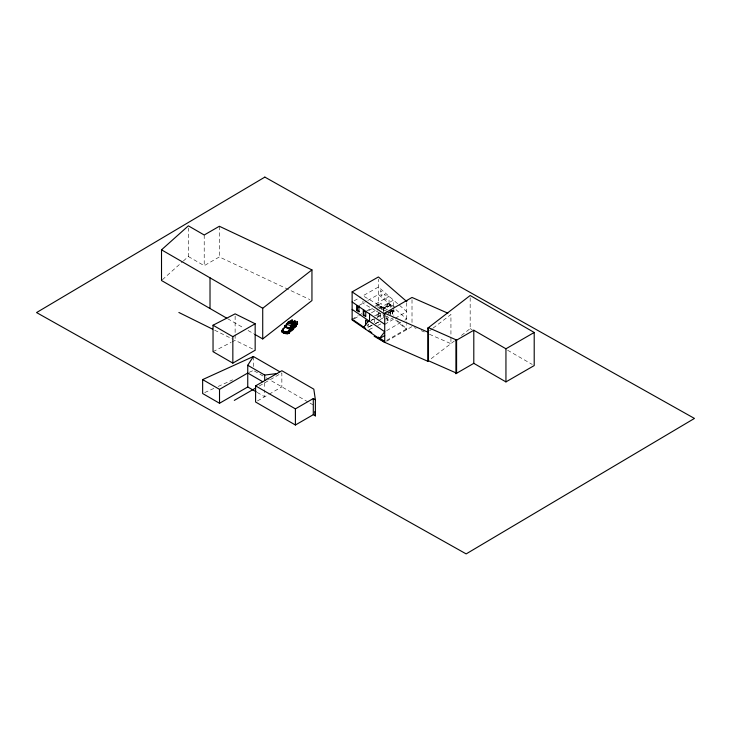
<?xml version="1.0" encoding="UTF-8"?>
<svg xmlns="http://www.w3.org/2000/svg" width="731" height="731" viewBox="0 0 731 731"><rect width="100%" height="100%" fill="white"/><g stroke="black" fill="none" stroke-linecap="round" stroke-linejoin="round"><path stroke-width="0.55" stroke-dasharray="3.65 2.74" d="M390.436 314.622L390.436 311.406M389.203 310.419L392.264 311.022L392.264 311.625L394.11 310.73L394.11 311.342L389.385 311.552M388.993 313.124L391.478 310.447L392.401 311.077L389.879 312.311M162.355 279.763L182.485 261.771M183.326 261.022L188.36 256.526L188.36 228.118M454.435 340.948L429.581 359.908M461.435 335.465L470.17 328.612L470.17 297.791M429.581 330.759L432.249 328.731M433.136 328.055L450.936 314.531L450.936 335.84M188.36 256.526L204.214 265.682L219.355 256.937L309.889 299.6M371.439 312.822L378.046 309.003M378.987 308.464L393.47 300.094L393.47 307.523M362.951 301.117L362.951 303.237L376.291 311.059L377.799 310.191M394.585 306.883L389.056 303.694L381.18 308.235L381.18 303.319L377.799 305.266L377.799 307.239M381.591 309.652L390.135 305.33L390.135 307.596M371.439 320.242L373.322 319.155M377.095 316.98L381.82 314.257M259.24 385.995L281.855 372.929L281.855 386.854L269.465 394.009M366.907 325.587L368.698 324.555M379.736 319.812L383.446 317.665L383.446 315.39M384.725 324.326L394.292 318.798M395.252 318.241L406.738 311.616L398.45 304.416M257.413 400.963L268.515 394.557M386.635 330.64L400.999 322.353M404.828 320.141L406.738 319.036L395.133 308.966M386.635 340.436L406.738 328.831L396.394 319.849M386.635 341.249L412.01 326.602L416.103 328.402M354.096 300.834L360.986 296.923M359.022 305.467L366.816 301.044M367.784 300.487L378.42 294.456L393.424 307.477M352.132 319.173L357.971 315.856M358.948 315.299L361.863 313.645M366.734 310.876L371.604 308.116M375.496 305.905L378.42 304.242L389.184 313.59M354.078 318.88L358.948 316.121M368.68 310.593L375.496 306.718M376.474 306.17L378.42 305.065L378.42 279.196M213.041 351.684L231.106 342.382M232.111 341.861L235.126 340.317L255.165 350.231M379.782 313.206L374.345 315.865L380.732 314.229M375.259 323.687L379.782 321.466M371.613 325.45L367.583 327.415L372.399 325.076M375.652 323.486L378.676 322.005M384.122 307.897L390.391 304.854M390.436 305.531L383.446 308.573L383.446 314.257M371.074 320.388L376.09 317.948M377.095 317.464L383.108 314.54M389.879 311.698L391.56 310.876M390.08 311.835L392.602 310.602L393.333 311.104L393.333 310.492L390.692 311.132M389.687 312.174L392.264 311.022M394.11 311.342L393.333 310.492M387.092 316.496L387.878 316.112M386.306 317.482L387.092 317.099L385.31 315.883M385.52 319.091L389.34 317.236M369.045 329.635L373.925 327.269M377.826 325.368L380.75 323.952M393.808 317.61L387.119 320.854L387.119 315.691M204.717 392.574L214.037 388.335M218.176 386.452L232.677 379.846M249.253 372.307L253.392 370.416M389.815 311.963L393.333 311.104M391.277 310.858L394.11 310.73M421.23 330.65L424.3 332.002M429.426 334.25L450.936 343.689L450.936 336.964M214.667 330.193L233.079 339.303M470.17 328.612L472.144 329.745M507.606 350.222L532.232 364.44M382.953 307.212L387.558 309.88M378 306.974L380.97 308.692M376.291 311.059L378 312.055M378.74 312.484L380.97 313.763M227.588 318.661L244.181 328.237M248.083 330.494L253.94 333.875M254.379 370.982L265.17 377.214M266.157 377.781L308.975 402.507M309.944 403.064L313.818 405.303M257.166 392.41L264.695 396.759L264.695 390.336M386.096 318.424L388.6 320.141M383.446 317.665L383.748 315.134M397.618 303.694L378.42 287.027L362.951 295.808L381.82 306.828L381.82 310.008M392.099 307.029L387.649 303.164L387.649 309.981M378.42 305.065L385.283 311.022M395.581 319.959L406.738 329.644L406.738 324.482M388.316 311.982L388.801 313.827M412.01 299.692L412.01 323.239M406.738 302.661L406.738 323.394M393.808 308.519L393.808 315.335M392.602 310.602L392.602 316.112M392.401 310.465L392.401 311.077M392.209 310.949L392.209 313.882M390.436 307.449L390.436 304.544L383.748 307.788L383.748 314.074M390.135 312.146L390.135 314.421M389.422 312.301L389.422 312.914M389.056 303.694L389.056 296.265L376.291 303.639L376.291 305.759M387.485 309.505L386.699 309.798L386.699 309.186M380.696 313.8L380.696 319.995M378.804 312.082L378.804 318.277M374.345 318.963L374.345 324.125M368.068 323.915L368.068 328.045M264.695 382.843L264.695 389.267M253.392 356.5L253.392 367.209M235.126 316.057L235.126 333.701M235.126 334.798L235.126 340.317M219.355 226.263L219.355 256.937M204.214 234.998L204.214 265.682M381.874 291.879L380.339 290.536L380.339 294.602L381.874 295.945L381.874 291.879M386.233 295.726L384.351 294.09L384.351 297.983L386.233 299.619L386.233 295.726"/><path stroke-width="1.1" d="M289.019 331.682C297.837 330.622 294.959 315.783 290.381 328.383C291.541 331.728 289.184 330.229 287.968 332.596M290.043 331.719L290.381 328.383L285.136 326.565M288.252 332.468L285.328 332.422L282.148 330.659M288.754 322.938L289.567 321.476L284.697 326.949C284.551 324.683 285.437 326.081 283.464 328.904M285.529 333.217C286.232 334.798 281.791 330.421 283.189 332.623L284.487 333.089M283.034 330.759C285.254 334.341 279.306 332.276 283.354 328.694M285.446 332.148C285.181 335.301 286.196 330.65 283.4 331.646M284.761 326.309L284.743 326.867L284.843 326.026M283.765 332.367L284.487 333.199L287.694 333.802M284.935 333.29L284.953 332.769M293.533 327.031L292.574 328.648M297.261 322.188L297.033 321.457M292.473 327.305C293.076 326.09 293.04 330.814 292.848 326.364M283.135 330.375L283.125 330.988M291.66 320.461L292.172 319.84M285.127 326.83L288.352 322.426M282.33 331.518L282.33 330.33M288.498 332.386L287.84 333.564L288.462 332.294M292.528 326.848L292.181 324.482L292.747 325.542M285.364 332.87C278.283 330.019 289.768 335.438 283.473 331.591M284.46 327.451L284.396 328L287.667 323.193M283.189 331.445L285.684 332.212L285.602 333.656L283.08 332.769M285.684 332.212L285.766 333.29M291.084 327.954L290.582 328.813L291.678 327.917L291.157 328.438M294.41 323.815L294.812 324.491L294.173 323.166L291.011 325.752L290.061 328.913L288.297 330.513M292.281 324.436L292.948 326.401M292.683 326.236L294.895 323.531L294.721 324.345C295.443 327.314 290.609 330.184 290.572 330.869L293.04 328.393M291.724 328.228L290.582 328.813L292.382 324.473L291.303 325.624L290.106 329.334L290.545 330.503M297.261 321.649L297.407 322.965L294.173 326.647L294.511 327.132L293.56 327.534L294.511 327.132M290.49 329.462L290.618 327.168L290.106 328.767L284.569 327.086M288.517 327.589L290.106 328.767L290.618 327.168M288.434 333.025L287.502 333.172M285.976 332.075L285.291 331.773M288.754 322.535L289.394 321.539L289.074 322.462M288.462 333.071C286.981 334.131 289.193 333.418 287.539 333.062M288.151 322.289L292.437 323.723L291.934 324.217L287.904 322.874L287.959 322.389L292.437 323.723L288.151 322.289L284.816 327.004L287.374 323.623M282.111 330.449L283.007 328.877M285.264 326.108L285.099 326.474M287.365 324.463L288.032 322.947L286.991 324.409M291.66 325.057L290.061 328.913M286.424 331.892L285.858 332.523M284.788 326.501L284.615 325.679M287.904 322.874L289.412 321.585L288.992 322.554M289.019 322.015L289.293 321.539L288.498 322.472M295.425 325.039L296.393 325.222L297.59 323.458L296.512 324.884L296.256 324.39M287.091 324.445L288.489 322.736L287.119 324.253L287.658 323.193M287.256 323.833L285.154 326.401M288.325 322.892L287.84 322.956M287.484 323.86L288.206 322.855M293.04 326.227L294.639 324.436L294.712 326.337C293.295 326.063 295.434 323.842 295.626 323.075L292.162 321.174L290.737 320.946L289.129 321.777M253.392 356.5L202.642 379.599L202.642 393.525L219.519 403.265L247.745 386.973L247.745 365.272L253.392 356.5L279.9 371.796M282.294 331.381C281.042 332.331 282.605 329.955 283.299 331.463M281.746 331.536L282.193 330.567L283.125 331.143M290.472 328.923L284.679 327.049L285.657 325.514M289.138 322.051L288.818 322.49L288.818 322.015M363.325 327.662L368.698 320.754M285.154 333.4L287.85 333.583M296.347 324.445L297.353 322.334M292.939 323.952L293.944 322.81L289.686 321.393L289.056 321.932M288.763 330.796L287.557 332.066M296.393 325.222L297.279 323.212M285.894 333.491L286.844 333.601L282.038 331.92M285.218 326.693L287.256 324.573M290.746 321.567L291.386 320.909M292.336 324.756L292.848 326.428L290.591 328.484L290.883 327.981M290.92 330.156L292.574 328.493M288.197 322.143L287.749 322.691L292.034 324.125L292.236 323.495M291.907 323.879L292.281 324.116M292.912 328.822L294.776 326.574M286.104 331.975L286.689 331.563M292.537 324.555L294.173 323.385L294.712 324.527M226.61 318.095L161.514 280.512L161.514 249.828L188.36 225.842L204.214 234.998L219.355 226.263L311.945 269.885L311.945 300.569L262.721 338.946L254.909 334.433M285.209 333.327L282.193 332.112L286.716 333.5M262.721 338.946L262.721 308.263L311.945 269.885M427.799 328.155L470.17 295.507L534.206 332.468L534.206 365.573L505.943 381.893L473.798 363.334L455.916 373.66L455.916 340.555L456.583 340.052L428.467 327.652L427.799 328.155L427.799 361.26L384.725 342.355L374.171 336.269M428.467 331.6L427.799 332.112L384.725 313.206L384.725 342.355L352.132 319.986L352.132 291.879L378.42 276.958L406.738 301.537L406.738 300.496M427.799 361.26L428.467 360.758L428.467 327.652M455.916 373.66L456.583 373.157L456.583 340.052M284.633 326.976L285.145 326.638L285.3 327.333M283.317 329.142L282.733 329.909A1.288 0.53 -71.6 0 1 283.199 329.133M289.686 321.393L290.308 321.092M293.405 323.203L295.708 322.59M213.041 325.222L232.842 336.662L255.165 323.769L255.165 350.231L232.842 363.115L213.041 351.684L213.041 325.222L235.126 313.855L255.165 323.769M202.642 379.599L219.519 389.349L247.745 373.048L262.813 381.756M255.594 385.877L281.855 370.718L313.818 389.166L315.372 399.738L315.372 415.875L313.297 414.669L295.406 425.003L255.594 402.013L255.594 385.877L295.406 408.867L313.297 398.541L315.372 399.738M384.725 313.206L412.01 297.444L447.865 313.188M234.295 400.396L255.594 388.097M384.725 335.547L379.343 338.654L384.725 331.746L352.132 309.377M455.916 340.555L473.798 330.229L505.943 348.788L534.206 332.468M283.482 331.49L285.848 332.422M283.226 331.189L284.578 331.499M358.93 307.459L358.93 311.945L356.801 310.483L356.801 305.997L358.93 307.459L359.488 307.184L357.368 305.722L357.368 310.218L359.488 311.671M356.801 310.483L357.368 310.218M363.27 314.887L365.747 316.587L365.747 311.982L363.27 310.282L363.27 314.887L365.454 315.765M293.451 323.394L294.173 323.166M287.703 332.276L288.169 332.45M294.136 323.257L295.479 323.742M286.278 332.112L287.74 332.733M247.745 365.272L264.695 375.058L276.976 373.541M294.447 322.755L295.05 322.682M287.831 332.989L284.396 332.431L281.764 330.969M287.393 332.623L286.186 332.422M289.257 327.342L289.924 327.561M292.519 328.548L292.994 328.63M291.011 325.752L286.78 324.336M291.961 321.722L293.131 322.097M284.56 331.536L285.309 331.746L284.569 331.454M294.684 320.936L295.872 321.329M294.036 320.882L295.223 321.274M283.189 332.623L285.803 333.464M287.429 332.313L287.411 332.779M294.173 326.647L294.62 326.821A1.288 0.53 -71.6 0 0 295.233 326.355M285.245 326.848L286.287 327.305M428.467 360.758L456.583 373.157M178.876 312.475L212.62 329.178M161.514 249.828L262.721 308.263M247.745 386.973L256.225 391.862M289.047 330.586L289.476 331.591M352.132 291.879L384.725 314.248M352.132 301.958L384.725 324.326M368.068 321.85L365.564 320.132L365.564 325.295M352.132 319.173L365.564 328.393L365.564 329.206M368.991 330.741L371.768 332.651M378.247 337.092L384.725 341.541M283.464 332.779L283.409 332.093M294.904 323.093L295.342 323.595M294.337 323.312L294.867 324.39M294.255 323.294L294.812 324.491M291.98 319.886L292.053 320.452M314.75 411.644L315.372 415.875M285.145 326.638L285.209 327.132M505.943 348.788L505.943 381.893M473.798 330.229L473.798 363.334M369.548 313.91L369.548 321.338M363.8 310.017L363.8 314.632M313.297 398.541L313.297 414.669M295.406 408.867L295.406 425.003M264.695 375.058L264.695 380.623M232.842 336.662L232.842 363.115M219.519 389.349L219.519 403.265M210.016 277.835L210.016 308.519M289.083 330.796A1.288 0.53 -71.6 0 1 289.083 332.285M288.626 333.044A1.288 0.53 -71.6 0 1 288.032 332.989M288.389 331.271A1.288 0.53 -71.6 0 1 288.626 330.942M294.538 326.83A1.288 0.53 -71.6 0 1 294.392 325.825M288.754 332.358C289.339 335.127 290.317 328.831 288.754 332.358M295.196 326.026C295.772 328.795 296.749 322.499 295.196 326.026M264.85 177.103L36.55 312.566L466.159 553.897L694.45 418.434L264.85 177.103M289.339 333.025A1.288 0.53 -71.6 0 0 289.622 330.969A1.288 0.53 -71.6 0 0 288.544 332.523A1.288 0.53 -71.6 0 0 289.339 333.025M295.772 326.684A1.288 0.53 -71.6 0 0 296.064 324.637A1.288 0.53 -71.6 0 0 294.986 326.19A1.288 0.53 -71.6 0 0 295.772 326.684"/></g></svg>
